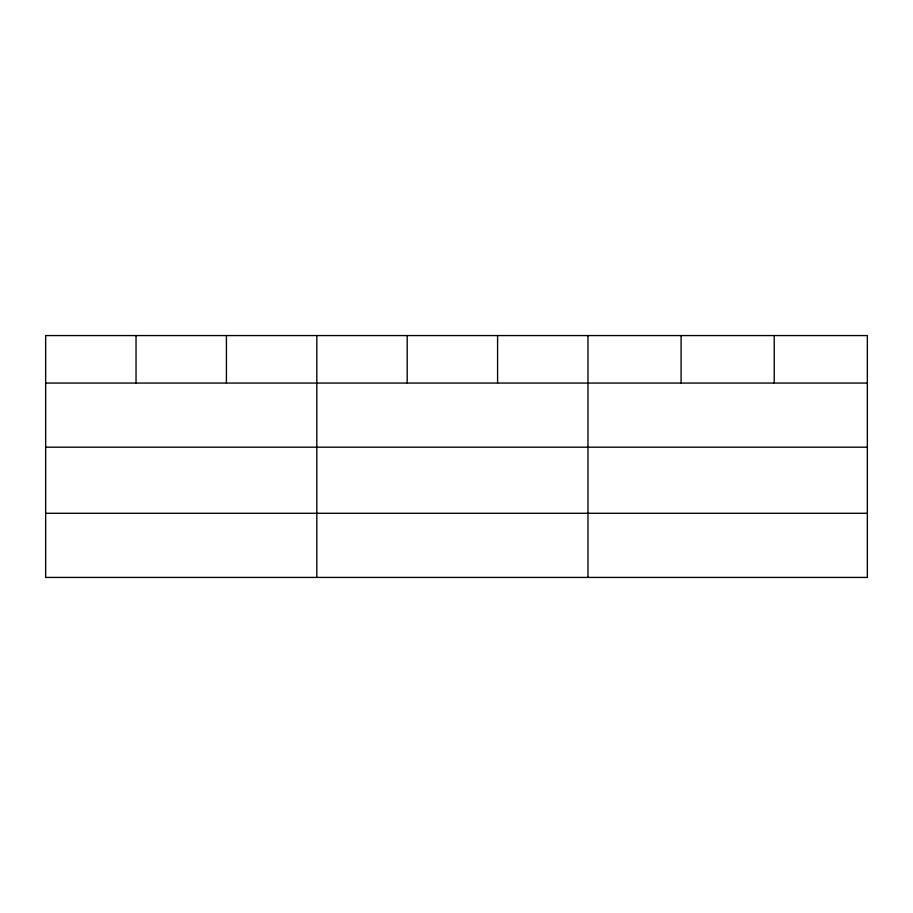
<?xml version="1.0" encoding="UTF-8"?>
<svg xmlns="http://www.w3.org/2000/svg" width="913" height="913" viewBox="0 0 913 913"><rect width="100%" height="100%" fill="white"/><g stroke="black" fill="none" stroke-linecap="round" stroke-linejoin="round"><path stroke-width="1.37" d="M867.35 447.199L867.35 335.573L45.65 335.573L45.65 577.427L867.35 577.427L867.35 447.199L45.65 447.199M45.65 383.061L867.35 383.061M45.65 513.277L867.35 513.277M774.224 335.573L774.224 383.061M681.098 335.573L681.098 383.061M587.972 335.573L587.972 577.427M497.585 335.573L497.585 383.061M407.198 335.573L407.198 383.061M316.811 335.573L316.811 577.427M226.424 335.573L226.424 383.061M136.037 335.573L136.037 383.061"/></g></svg>
